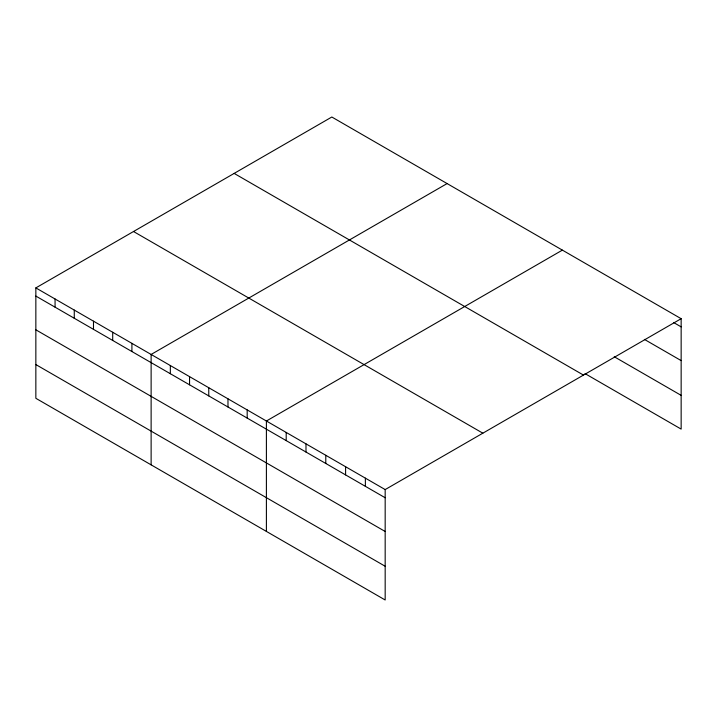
<?xml version="1.0" encoding="UTF-8"?>
<svg xmlns="http://www.w3.org/2000/svg" width="717" height="717" viewBox="0 0 717 717"><rect width="100%" height="100%" fill="white"/><g stroke="black" fill="none" stroke-linecap="round" stroke-linejoin="round"><path stroke-width="1.08" d="M385.172 531.485L385.172 489.577L35.85 287.902L35.85 398.302L385.172 599.986L385.172 531.485L35.85 329.811M585 373.593L681.15 429.098L681.15 318.698L331.828 117.014L35.85 287.902M447.103 183.57L151.126 354.449L151.126 464.858M562.379 250.125L266.401 421.004L266.401 531.414M385.172 489.577L681.15 318.698M673.613 322.516L681.15 326.871M644.386 339.383L681.15 360.606M614.227 356.725L681.15 395.363M234.154 173.406L583.477 375.09M133.523 231.51L482.846 433.185M35.85 296.076L385.172 497.75M35.85 364.568L385.172 566.251M365.374 478.149L365.374 486.323M345.585 466.722L345.585 474.896M325.787 455.295L325.787 463.469M305.989 443.868L305.989 452.042M286.2 432.432L286.2 440.605M247.186 409.918L247.186 418.092M227.979 398.822L227.979 406.996M208.764 387.727L208.764 395.901M189.548 376.64L189.548 384.814M170.341 365.545L170.341 373.718M131.91 343.362L131.91 351.536M112.703 332.267L112.703 340.441M93.488 321.18L93.488 329.354M74.272 310.085L74.272 318.258M55.066 298.989L55.066 307.163"/></g></svg>
